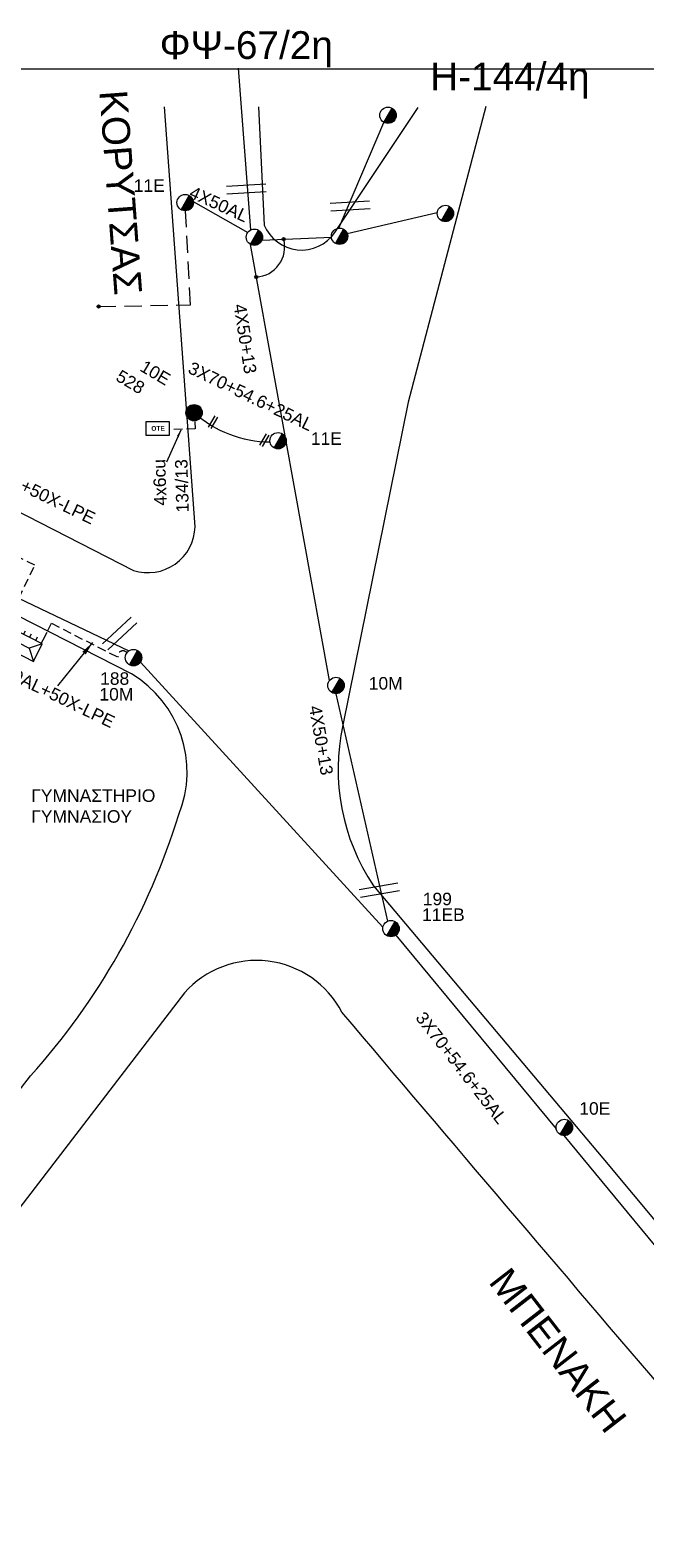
# Model space of a CAD drawing. Header units: millimetres. Extents: x 8791 to 11104, y 1833 to 2902.
# Drawn here: x 10651.5 to 10742.1, y 2670.2 to 2888.5 of the extents above; entities that cross this region are included whole.
import ezdxf
from ezdxf.enums import TextEntityAlignment as Align

# ---------------------------------------------------------------- set-up
doc = ezdxf.new("R2010")
doc.units = ezdxf.units.MM
doc.linetypes.add('DASHED', pattern=[19.05, 12.7, -6.35])
for name, color, linetype in [('Pillar OTE', 7, 'Continuous'), ('Γέφυρες Εναερίου Δικτύου', 7, 'Continuous'), ('Γυμνά εναέρια ΧΤ (3Φ)   4x50AL', 7, 'Continuous'), ('Εναέρια παροχή ΧΤ 4x16', 7, 'SYN_LINE'), ('Επιγραφές - Σχήματα', 7, 'Continuous'), ('Καλώδια ΧΤ   3x150AL+50XLPE', 7, 'DASHED'), ('Καλώδια ΧΤ   4x50+13', 7, 'Continuous'), ('Μηχανική τομή', 7, 'Continuous'), ('Στύλος Ξύλινος', 7, 'Continuous'), ('Στύλος Ξύλινος @ 1', 7, 'Continuous'), ('Στύλος ΦΜ', 7, 'Continuous'), ('Στύλος ΦΜ @ 1', 7, 'Continuous'), ('Συνδέσεις', 7, 'Continuous'), ('Συνεστραμμένα ΧΤ   3x70+54.6+25AL', 7, 'SYN_LINE'), ('Τομή', 7, 'Continuous'), ('Υποσταθμός πόλεως', 7, 'Continuous'), ('Υπόβαθρο ΔΕΗ', 7, 'Continuous'), ('Υπόγεια καλώδια Παροχών ΧΤ   4x6', 7, 'DASHED')]:
    doc.layers.add(name, color=color, linetype=linetype)
doc.styles.add('ar', font='ARIAL.TTF')
doc.styles.get("Standard").update_dxf_attribs({"font": 'ARIAL.TTF'})
doc.linetypes.add('SYN_LINE', pattern='A,0.5,-0.0001,["/\\/\\/\\/",Standard,S=0.1,R=0,X=0,Y=-0.05],-0.25', length=0.7501)
doc.dimstyles.new('ISO-25', dxfattribs={"dimtxt": 2.5, "dimasz": 2.5, "dimexe": 1.25, "dimexo": 0.625, "dimtad": 1, "dimtxsty": 'Standard', "dimcen": 2.5, "dimadec": 0, "dimazin": 0, "dimtfac": 1, "dimtmove": 0, "dimatfit": 3, "dimfxl": 1, "dimarcsym": 0})

# ---------------------------------------------------------------- blocks, each defined once
blk = doc.blocks.new('ΥΠΑΡΧΩΝ ΤΣΙΜΕΝΤΕΝΙΟΣ ΣΤΥΛΟΣ')
at = {"layer": 'Στύλος ΦΜ'}
blk.add_hatch(color=256, dxfattribs=at).paths.add_polyline_path([(-1.29, -2.28, 0.574793), (2.62, 0, 0.268822), (1.3, 2.27)])
blk.add_line((-1.29, -2.28), (1.3, 2.27), dxfattribs=at)
blk.add_circle((0, 0), 2.62, dxfattribs=at)
at = {"layer": 'Στύλος ΦΜ', "flags": 4}
for tag, p in [('ΑΡΙΘΜΟΣ', (-4.68, 8.05)), ('ΤΥΠΟΣ', (-4.91, 3.03))]:
    blk.add_attdef(tag, p, '', height=4, dxfattribs=at)
blk = doc.blocks.new('ΤΟΜΗ')
at = {"layer": 'Τομή', "ltscale": 40}
for p, q in [((-5.68, 0), (5.68, 0)), ((5.68, -2.33), (-5.68, -2.33))]:
    blk.add_line(p, q, dxfattribs=at)
blk = doc.blocks.new('ΥΠΟΣΤΑΘΜΟΣ ΠΟΛΕΩΣ 13 ΑΝΑΧΩΡΗΣΕΩΝ')
at = {"layer": 'Υποσταθμός πόλεως', "ltscale": 40}
for p, q in [((-11.12, -2.82), (-11.12, -4)), ((-9.53, -2.82), (-9.53, -4)), ((-7.77, -2.82), (-7.77, -4)), ((-5.99, -2.82), (-5.99, -4)), ((-4.14, -2.82), (-4.14, -4)), ((-2.3, -2.82), (-2.3, -4)), ((-0.43, -2.82), (-0.43, -4)), ((1.54, -2.82), (1.54, -4)), ((3.43, -2.82), (3.43, -4)), ((5.39, -2.82), (5.39, -4)), ((7.32, -2.82), (7.32, -4)), ((9.32, -2.82), (9.32, -4)), ((11.11, -2.82), (11.11, -4))]:
    blk.add_line(p, q, dxfattribs=at)
blk.add_lwpolyline([(-11.43, 2.82), (11.43, 2.82), (11.43, -2.82), (-11.43, -2.82)], close=True, dxfattribs=at)
for points in [[(-8.62, 0), (-11.43, 2.82)], [(-11.43, -2.82), (-8.62, 0)], [(-8.62, 0), (8.62, 0)], [(8.62, 0), (11.43, 2.82)], [(11.43, -2.82), (8.62, 0)]]:
    blk.add_lwpolyline(points, dxfattribs=at)
at = {"layer": 'Υποσταθμός πόλεως', "linetype": 'SYN_LINE', "ltscale": 40, "flags": 1}
for tag, p in [('ΜΕΤΑΣΧΗΜΑΤΙΣΜΟΣ', (12.22, 1.68)), ('ΙΣΧΥΣ', (12.2, -1.11)), ('ΑΡΙΘΜΟΣ', (12.32, -3.83))]:
    blk.add_attdef(tag, p, '', height=1.8, dxfattribs=at)
blk = doc.blocks.new('_ΣΥΝΔΕΣΗ')
at = {"layer": 'Συνδέσεις', "linetype": 'SYN_LINE', "ltscale": 40}
blk.add_hatch(color=256, dxfattribs=at).paths.add_polyline_path([(0.5, -0.01, 1), (-0.5, -0.01, 1)])
at = {"layer": 'Συνδέσεις'}
blk.add_circle((0, -0.01), 0.5, dxfattribs=at)
blk = doc.blocks.new('ΥΠΑΡΧΩΝ ΞΥΛΙΝΟΣ ΣΤΥΛΟΣ')
at = {"layer": 'Στύλος Ξύλινος'}
h = blk.add_hatch(color=7, dxfattribs=at)
h.paths.add_polyline_path([(-2.62, 0, 0.270008), (-1.29, -2.28), (1.3, 2.27, 0.576266)])
h.paths.add_polyline_path([(-1.29, -2.28, 0.574793), (2.62, 0, 0.268822), (1.3, 2.27)])
at = {"layer": 'Στύλος Ξύλινος', "color": 7}
blk.add_line((-1.29, -2.28), (1.3, 2.27), dxfattribs=at)
blk.add_circle((0, 0), 2.62, dxfattribs=at)
at = {"layer": 'Στύλος Ξύλινος', "flags": 4}
for tag, p in [('ΑΡΙΘΜΟΣ', (-4.91, 8.6)), ('ΤΥΠΟΣ', (-4.85, 3.39))]:
    blk.add_attdef(tag, p, '', height=4, dxfattribs=at)
blk = doc.blocks.new('ΜΗΧΑΝΙΚΗ ΤΟΜΗ')
at = {"layer": 'Μηχανική τομή', "ltscale": 40}
for p, q in [((-1.89, 0.78), (1.89, 0.78)), ((1.89, 0), (-1.89, 0))]:
    blk.add_line(p, q, dxfattribs=at)
blk = doc.blocks.new('PILLAR ΟΤΕ')
at = {"layer": 'Pillar OTE', "ltscale": 40}
blk.add_lwpolyline([(-3.31, 2.02), (3.39, 2.02), (3.39, -1.99), (-3.31, -1.99)], close=True, dxfattribs=at)
at = {"layer": 'Pillar OTE', "insert": (-1.81, 0.71), "char_height": 1.3575, "width": 109.961, "attachment_point": 1}
blk.add_mtext('{\\fArial|b1|i0|c161|p34;OTE}', dxfattribs=at)

msp = doc.modelspace()

# ---------------------------------------------------------------- linework, layer by layer
at = {"layer": 'Γέφυρες Εναερίου Δικτύου', "color": 151, "linetype": 'DASHED', "ltscale": 0.2}
msp.add_lwpolyline([(10661.69, 2847.82), (10675.2, 2848.09), (10674.48, 2861.91)], dxfattribs=at)
at = {"layer": 'Γέφυρες Εναερίου Δικτύου', "color": 151}
msp.add_lwpolyline([(10685.73, 2857.58), (10695.93, 2858.02)], dxfattribs=at)
at = {"layer": 'Γυμνά εναέρια ΧΤ (3Φ)   4x50AL', "color": 151}
msp.add_lwpolyline([(10675.62, 2863.25), (10683.62, 2858.7)], dxfattribs=at)
at = {"layer": 'Επιγραφές - Σχήματα'}
msp.add_lwpolyline([(8808.32, 2882.76), (10848.36, 2882.76), (10848.36, 2881.87)], dxfattribs=at)
at = {"layer": 'Επιγραφές - Σχήματα', "color": 0, "linetype": 'Continuous', "ltscale": 0.1}
msp.add_arc((10684.61, 2856.6), 4.45, 273.67, 14.5444, dxfattribs=at)
at = {"layer": 'Καλώδια ΧΤ   3x150AL+50XLPE', "color": 30, "ltscale": 0.1}
msp.add_lwpolyline([(10648.29, 2801.5), (10652.31, 2809.76), (10646.84, 2812.56, 0.298203), (10640.97, 2815.71), (10616.64, 2827.55), (10617.55, 2829.42), (10597.18, 2839.44), (10596.02, 2837.07), (10583.39, 2842.91), (10581.75, 2839.88), (10580.53, 2840.43, 0.553257), (10575.45, 2844.08), (10573.1, 2845.34), (10575.33, 2849.48), (10576.45, 2851.54), (10579.96, 2849.98), (10582.02, 2849.05), (10590.05, 2863.2, 1.118345), (10591.68, 2865.18)], format="xyb", dxfattribs=at)
at = {"layer": 'Καλώδια ΧΤ   3x150AL+50XLPE', "color": 151, "ltscale": 0.1}
msp.add_lwpolyline([(10653.53, 2798.81), (10654.18, 2800.1), (10654.76, 2801.23), (10664.51, 2796.26, -0.782183), (10665.86, 2796.9)], format="xyb", dxfattribs=at)
at = {"layer": 'Καλώδια ΧΤ   4x50+13', "color": 1}
msp.add_lwpolyline([(10684.08, 2859.1), (10682.25, 2882.89)], dxfattribs=at)
at = {"layer": 'Καλώδια ΧΤ   4x50+13', "color": 151}
for points in [[(10695.67, 2792.84), (10684.02, 2856.97)], [(10704.22, 2757.43), (10696.62, 2790.88)]]:
    msp.add_lwpolyline(points, dxfattribs=at)
at = {"layer": 'Συνεστραμμένα ΧΤ   3x70+54.6+25AL', "color": 2, "linetype": 'SYN_LINE', "ltscale": 20}
msp.add_lwpolyline([(10697.01, 2859.36), (10703.67, 2874.91)], dxfattribs=at)
at = {"layer": 'Συνεστραμμένα ΧΤ   3x70+54.6+25AL', "color": 151, "linetype": 'SYN_LINE', "ltscale": 15}
msp.add_lwpolyline([(10698.26, 2858.57), (10711.5, 2861.63)], dxfattribs=at)
at = {"layer": 'Συνεστραμμένα ΧΤ   3x70+54.6+25AL', "color": 85, "ltscale": 20}
for points in [[(10642.14, 2808.59), (10666.14, 2797.17)], [(10705.43, 2755.37), (10729.01, 2726.89)], [(10730.14, 2725.88), (10750.89, 2700.79)]]:
    msp.add_lwpolyline(points, dxfattribs=at)
at = {"layer": 'Συνεστραμμένα ΧΤ   3x70+54.6+25AL', "color": 151, "ltscale": 20}
msp.add_lwpolyline([(10667.83, 2795.53), (10703.52, 2756.55)], dxfattribs=at)
at = {"layer": 'Συνεστραμμένα ΧΤ   3x70+54.6+25AL', "color": 151, "ltscale": 10}
msp.add_arc((10686.98, 2844.8), 16.88, 228.2638, 269.7289, dxfattribs=at)
at = {"layer": 'Υπόβαθρο ΔΕΗ'}
for points in [[(10608.62, 2877.89), (10592.35, 2847.13), (10666.81, 2809.02, 0.503006), (10675.87, 2815.44), (10671.39, 2877.21)], [(10685.23, 2877.21), (10686.05, 2859.81, 0.596571), (10696.44, 2858.72), (10708.68, 2877.1)], [(10718.65, 2877.23), (10707.25, 2833.78), (10697.61, 2786.26, 0.203185), (10702.12, 2762.64), (10735.88, 2722.58), (10776.75, 2673.57), (10830.69, 2610.53), (10866.92, 2569.11)], [(10666.54, 2793.8), (10585.35, 2835.19), (10524.43, 2722.91), (10603.14, 2671.79), (10651.69, 2734.67, 0.108445), (10673.47, 2773.09, 0.369708), (10666.54, 2793.8, 6.010837)], [(10674.3, 2746.87), (10567.36, 2607.57, 0.384387), (10562.9, 2589.26, 0.018473), (10589.98, 2508.49, 0.000209), (10622.17, 2411.07, 0.270455), (10635.05, 2399.03), (10740.38, 2350.63), (10747.48, 2373.39, -0.162013), (10744.35, 2431.05, -0.000036), (10780.51, 2576.42, -0.011845), (10794.88, 2630.46, -0.003458), (10697.49, 2744.04, 0.524841), (10674.3, 2746.87, 0.851705)]]:
    msp.add_lwpolyline(points, format="xyb", dxfattribs=at)
at = {"layer": 'Υπόγεια καλώδια Παροχών ΧΤ   4x6', "color": 151, "linetype": 'DASHED', "ltscale": 0.1}
msp.add_lwpolyline([(10675.84, 2830.85), (10675.91, 2829.83), (10672.25, 2829.73)], dxfattribs=at)

# ---------------------------------------------------------------- block references
at = {"layer": 'Pillar OTE', "xscale": 0.5104822389464277, "yscale": 0.5104822389464277, "zscale": 0.5104822389464277}
msp.add_blockref('PILLAR ΟΤΕ', (10670.36, 2829.88), dxfattribs=at)
at = {"layer": 'Μηχανική τομή', "xscale": 0.5104822389464992, "yscale": 0.5104822389464992, "zscale": 0.5104822389464992, "rotation": 240.2862752838867}
for p in [(10678.34, 2830.93), (10685.9, 2828.26)]:
    msp.add_blockref('ΜΗΧΑΝΙΚΗ ΤΟΜΗ', p, dxfattribs=at)
at = {"layer": 'Στύλος Ξύλινος @ 1', "ltscale": 40, "xscale": 0.4594340150515993, "yscale": 0.4594340150515993, "zscale": 0.4594340150515993}
msp.add_blockref('ΥΠΑΡΧΩΝ ΞΥΛΙΝΟΣ ΣΤΥΛΟΣ', (10675.74, 2832.21), dxfattribs=at)
at = {"layer": 'Στύλος ΦΜ @ 1', "ltscale": 40, "xscale": 0.4594340150515993, "yscale": 0.4594340150515993, "zscale": 0.4594340150515993}
for p in [(10704.26, 2875.96), (10712.7, 2861.51), (10684.61, 2858.02), (10697.13, 2858.16)]:
    msp.add_blockref('ΥΠΑΡΧΩΝ ΤΣΙΜΕΝΤΕΝΙΟΣ ΣΤΥΛΟΣ', p, dxfattribs=at)
at = {"layer": 'Στύλος ΦΜ @ 1', "ltscale": 40}
ref = msp.add_blockref('ΥΠΑΡΧΩΝ ΤΣΙΜΕΝΤΕΝΙΟΣ ΣΤΥΛΟΣ', (10674.42, 2863.11), dxfattribs=dict(at, xscale=0.4594340150515993, yscale=0.4594340150515993, zscale=0.4594340150515993))
ref.add_attrib('ΤΥΠΟΣ', '11E', (10666.86, 2864.69), dxfattribs={"layer": 'Στύλος ΦΜ', "height": 1.838, "flags": 4})
ref = msp.add_blockref('ΥΠΑΡΧΩΝ ΤΣΙΜΕΝΤΕΝΙΟΣ ΣΤΥΛΟΣ', (10688.09, 2828.08), dxfattribs=dict(at, xscale=0.4594340150515993, yscale=0.4594340150515993, zscale=0.4594340150515993))
ref.add_attrib('ΤΥΠΟΣ', '11Ε', (10692.91, 2827.48), dxfattribs={"layer": 'Στύλος ΦΜ', "height": 1.838, "flags": 4})
ref = msp.add_blockref('ΥΠΑΡΧΩΝ ΤΣΙΜΕΝΤΕΝΙΟΣ ΣΤΥΛΟΣ', (10666.82, 2796.18), dxfattribs=dict(at, xscale=0.4594340150515993, yscale=0.4594340150515993, zscale=0.4594340150515993))
ref.add_attrib('ΤΥΠΟΣ', '10M', (10661.81, 2789.88), dxfattribs={"layer": 'Στύλος ΦΜ', "height": 1.838, "flags": 4})
ref.add_attrib('ΑΡΙΘΜΟΣ', '188', (10661.91, 2792.19), dxfattribs={"layer": 'Στύλος ΦΜ', "height": 1.838, "flags": 4})
ref = msp.add_blockref('ΥΠΑΡΧΩΝ ΤΣΙΜΕΝΤΕΝΙΟΣ ΣΤΥΛΟΣ', (10696.61, 2792.09), dxfattribs=dict(at, xscale=0.4594340150515993, yscale=0.4594340150515993, zscale=0.4594340150515993))
ref.add_attrib('ΤΥΠΟΣ', '10M', (10701.43, 2791.49), dxfattribs={"layer": 'Στύλος ΦΜ', "height": 1.838, "flags": 4})
ref = msp.add_blockref('ΥΠΑΡΧΩΝ ΤΣΙΜΕΝΤΕΝΙΟΣ ΣΤΥΛΟΣ', (10704.7, 2756.33), dxfattribs=dict(at, xscale=0.4594340150515993, yscale=0.4594340150515993, zscale=0.4594340150515993))
ref.add_attrib('ΤΥΠΟΣ', '11EB', (10709.27, 2757.46), dxfattribs={"layer": 'Στύλος ΦΜ', "height": 1.838, "flags": 4})
ref.add_attrib('ΑΡΙΘΜΟΣ', '199', (10709.38, 2759.77), dxfattribs={"layer": 'Στύλος ΦΜ', "height": 1.838, "flags": 4})
ref = msp.add_blockref('ΥΠΑΡΧΩΝ ΤΣΙΜΕΝΤΕΝΙΟΣ ΣΤΥΛΟΣ', (10730.2, 2727.08), dxfattribs=dict(at, xscale=0.4594340150515993, yscale=0.4594340150515993, zscale=0.4594340150515993))
ref.add_attrib('ΤΥΠΟΣ', '10E', (10732.4, 2728.96), dxfattribs={"layer": 'Στύλος ΦΜ', "height": 1.838, "flags": 4})
at = {"layer": 'Συνδέσεις', "xscale": 0.4594340150518314, "yscale": 0.4594340150518314, "zscale": 0.4594340150518314}
for p in [(10688.91, 2857.74), (10684.89, 2852.18), (10661.69, 2847.84)]:
    msp.add_blockref('_ΣΥΝΔΕΣΗ', p, dxfattribs=at)
at = {"layer": 'Τομή'}
for p, xscale, yscale, zscale, rotation in [((10683.39, 2865.7), 0.5104822389463768, 0.5104822389463768, 0.5104822389463768, 3.4572525324407), ((10698.66, 2863.21), 0.5104822389463768, 0.5104822389463768, 0.5104822389463768, 3.457252532440698), ((10664.37, 2800.17), 0.5104822389463768, 0.5104822389463768, 0.5104822389463768, 43.04896120390931), ((10702.87, 2762.58), 0.5104822389463836, 0.5104822389463836, 0.5104822389463836, 9.869188647961835)]:
    msp.add_blockref('ΤΟΜΗ', p, dxfattribs=dict(at, xscale=xscale, yscale=yscale, zscale=zscale, rotation=rotation))
at = {"layer": 'Υποσταθμός πόλεως', "xscale": -0.5104822389464275, "yscale": 0.5104822389464276, "zscale": 0.5104822389464276, "rotation": 152.9246710817833}
msp.add_blockref('ΥΠΟΣΤΑΘΜΟΣ ΠΟΛΕΩΣ 13 ΑΝΑΧΩΡΗΣΕΩΝ', (10647.55, 2799.57), dxfattribs=at)

# ---------------------------------------------------------------- texts
at = {"layer": 'Γυμνά εναέρια ΧΤ (3Φ)   4x50AL', "ltscale": 20}
msp.add_text('4X50AL', height=1.838, rotation=335.5748, dxfattribs=at).set_placement((10679.4, 2862.89), align=Align.MIDDLE)
at = {"layer": 'Εναέρια παροχή ΧΤ 4x16', "ltscale": 20}
for s, rotation, p in [('4x6cu', 91.9945, (10670.68, 2821.96)), ('134/13', 91.544, (10673.9, 2821.45))]:
    msp.add_text(s, height=1.838, rotation=rotation, dxfattribs=at).set_placement(p, align=Align.MIDDLE)
at = {"layer": 'Επιγραφές - Σχήματα', "ltscale": 20, "char_height": 4.084, "width": 19.788, "attachment_point": 1, "style": 'ar'}
for s, insert in [('ΦΨ-67/2η', (10670.67, 2888.32)), ('Η-144/4η', (10710.46, 2883.7))]:
    msp.add_mtext(s, dxfattribs=dict(at, insert=insert))
at = {"layer": 'Επιγραφές - Σχήματα', "ltscale": 20, "attachment_point": 1, "style": 'ar'}
for s, insert, char_height, width, rotation in [('ΚΟΡΥΤΣΑΣ', (10665.86, 2879.81), 4.084, 19.788, 274.2765), ('10Ε', (10668.55, 2840.04), 1.838, 7.5996, 329.364), ('528', (10665, 2838.62), 1.838, 7.5996, 329.364), ('ΜΠΕΝΑΚΗ', (10722.16, 2706.84), 4.084, 19.788, 307.7496)]:
    msp.add_mtext(s, dxfattribs=dict(at, insert=insert, char_height=char_height, width=width, rotation=rotation))
at = {"layer": 'Επιγραφές - Σχήματα', "color": 1, "ltscale": 20, "insert": (10651.78, 2776.81), "char_height": 1.8377, "width": 21.1668, "attachment_point": 1, "style": 'ar'}
msp.add_mtext('ΓΥΜΝΑΣΤΗΡΙΟ ΓΥΜΝΑΣΙΟΥ', dxfattribs=at)
at = {"layer": 'Καλώδια ΧΤ   4x50+13', "ltscale": 20}
for rotation, p in [(278.9571, (10683.25, 2843.08)), (280.0579, (10694.42, 2784.03))]:
    msp.add_text('4X50+13', height=1.838, rotation=rotation, dxfattribs=at).set_placement(p, align=Align.MIDDLE)
at = {"layer": 'Συνεστραμμένα ΧΤ   3x70+54.6+25AL', "ltscale": 20}
for s, rotation, p in [('3X70+54.6+25AL', 334.189, (10684.08, 2834.62)), ('7.3X150AL+50X-LPE', 334.189, (10649.99, 2821.88)), ('3X150AL+50X-LPE', 334.189, (10653.82, 2791.47)), ('3X70+54.6+25AL', 307.8663, (10715.07, 2735.86))]:
    msp.add_text(s, height=1.8377, rotation=rotation, dxfattribs=at).set_placement(p, align=Align.MIDDLE)

# ---------------------------------------------------------------- leaders
at = {"layer": 'Επιγραφές - Σχήματα', "ltscale": 40}
for points, override in [([(10673.77, 2829.63), (10671.66, 2824.93)], {"dimasz": 1, "dimtad": 0}), ([(10660.8, 2798.4), (10655.63, 2792.02)], {"dimasz": 2, "dimtad": 0})]:
    msp.add_leader(points, dimstyle='ISO-25', override=override, dxfattribs=at)

doc.saveas('drawing.dxf')
